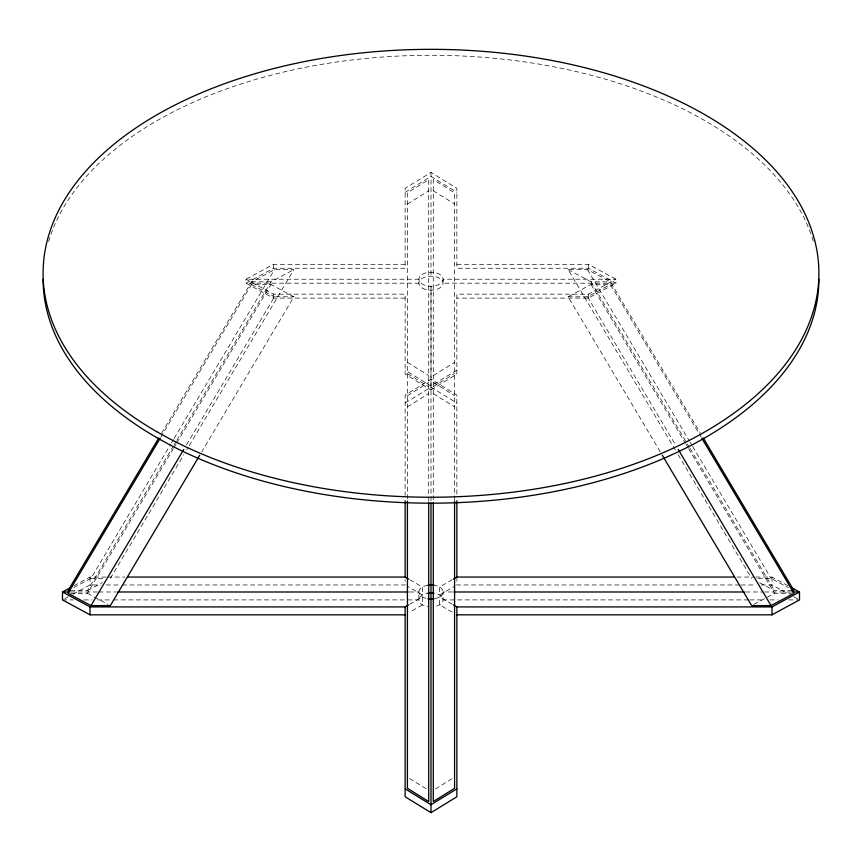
<?xml version="1.0" encoding="UTF-8"?>
<svg xmlns="http://www.w3.org/2000/svg" width="862" height="862" viewBox="0 0 862 862"><rect width="100%" height="100%" fill="white"/><g stroke="black" fill="none" stroke-linecap="round" stroke-linejoin="round"><path stroke-width="0.65" stroke-dasharray="4.31 3.23" d="M405.14 298.112L273.556 298.112L246.036 283.189L246.036 279.223L273.556 294.157L405.14 294.157L405.14 374.086L431 389.98L431 286.227L431 501.609M161.506 433.381L251.553 281.863L274.504 269.58L293.899 269.58L186.655 449.996M160.817 437.174L251.553 284.503L270.948 284.503L293.899 296.797L201.783 451.774M73.755 587.593L90.963 578.38L170.698 444.221M171.387 443.057L173.456 439.588M174.135 438.435L274.504 269.58M70.598 590.675L87.407 590.675L173.337 446.096M174.027 444.943L176.085 441.473M176.775 440.32L270.948 281.863L293.899 269.58M70.598 593.304L87.407 593.304L173.337 448.736M174.027 447.583L176.085 444.113M176.775 442.96L270.948 284.503M186.515 444.835L274.504 296.797L293.899 296.797M110.358 578.38L183.908 454.63M407.424 204.035L428.716 190.782M433.284 375.595L454.576 362.342M407.424 395.669L428.716 382.426M433.284 386.79L454.576 373.537M407.424 406.864L428.716 393.622M435.525 788.967L452.334 778.505M456.86 264.3L588.444 264.3L615.964 279.223L615.964 283.189L588.444 268.254L456.86 268.254L456.86 188.325L431 172.443L405.14 188.325L405.14 268.254L273.556 268.254L246.036 283.189L418.878 283.189L418.878 279.234L246.036 279.223L273.556 264.3L405.14 264.3M405.14 192.291L431 176.398L456.86 192.291M456.86 370.132L431 386.014L405.14 370.132M405.14 403.039L431 387.157L456.86 403.039M431 389.98L456.86 374.086L456.86 294.157L588.444 294.157L615.964 279.223L443.122 279.223A12.122 7.004 0 0 1 424.944 285.29A12.122 7.004 0 0 1 424.944 273.168A12.122 7.004 0 0 1 443.122 279.223L443.122 283.189L615.964 283.189L588.444 298.112L456.86 298.112M409.752 604.262L422.434 596.946L422.434 604.855L409.752 612.182M452.248 579.717L439.566 587.033L439.566 594.952L454.554 586.311M73.96 585.772L90.014 577.055L106.177 577.055M64.79 598.659L68.227 596.795M72.817 594.306L90.014 584.975L100.789 584.975M660.217 451.774L568.101 296.797L591.052 284.503L610.447 284.503L701.183 437.174M568.101 296.797L587.496 296.797L610.447 284.503M87.407 590.675L102.319 582.68M753.938 604.37L774.593 593.304L791.402 593.304M675.345 449.996L568.101 269.58L587.496 269.58L610.447 281.863L700.494 433.381M251.553 281.863L270.948 281.863M568.101 269.58L591.052 281.863L610.447 281.863M107.524 577.055L125.033 577.055M736.967 577.055L754.476 577.055M755.823 577.055L771.986 577.055L788.04 585.772M90.963 578.38L103.893 578.38M758.107 578.38L771.037 578.38L788.245 587.593M106.177 584.975L120.992 584.975M122.339 584.975L405.14 584.975L405.14 579.63M739.661 584.975L456.86 584.975L456.86 577.055M741.008 584.975L755.823 584.975M761.211 584.975L771.986 584.975L789.183 594.306M759.681 582.68L774.593 590.675L791.402 590.675M70.565 591.989L97.46 591.989M98.807 591.989L116.284 591.989M409.461 592L418.878 592A12.122 7.004 0 0 0 427.875 598.756M452.539 591.989L443.122 591.989L443.122 599.909A12.111 6.993 0 0 1 435.159 606.482M745.716 591.989L763.193 591.989M764.54 591.989L791.435 591.989M62.495 599.909L73.248 599.909M84.013 599.909L92.083 599.909M97.46 599.909L112.254 599.909M113.601 599.909L418.878 599.909A12.111 6.993 0 0 0 427.886 606.665M748.399 599.909L443.122 599.909A12.111 6.993 0 0 0 435.138 593.336M749.746 599.909L764.54 599.909M769.917 599.909L777.987 599.909M788.752 599.909L799.505 599.909M251.553 284.503L274.504 296.797M87.407 593.304L108.062 604.37M793.773 596.795L798.363 599.284M409.752 579.727L422.423 587.044L422.423 594.963L407.446 586.311M452.248 604.262L439.577 596.935A12.133 7.004 0 0 1 435.148 598.562M452.248 612.171L439.577 604.855L439.577 596.935A12.122 7.004 0 0 0 442.712 590.179A12.122 7.004 0 0 0 434.125 585.223M433.284 190.782L454.576 204.035M407.424 362.342L428.716 375.595M433.284 382.426L454.576 395.669M407.424 373.537L428.716 386.79M433.284 393.622L454.576 406.864M409.665 778.505L428.716 790.357M587.496 269.58L689.234 440.751M689.923 441.904L691.981 445.374M692.671 446.527L771.037 578.38M591.052 281.863L686.605 442.626M687.294 443.79L689.352 447.259M690.042 448.412L774.593 590.675M591.052 284.503L685.225 442.96M685.915 444.113L687.973 447.583M688.663 448.736L774.593 593.304M587.496 296.797L675.485 444.835M678.092 454.63L751.642 578.38M771.986 577.055L771.986 584.975M588.444 264.3L588.444 268.254M588.444 294.157L588.444 298.112M456.86 494.12L456.86 395.119L431 379.237L405.14 395.119L405.14 495.456M454.576 500.122L454.576 192.829L433.284 179.587L433.284 501.253M431 172.443L431 276.185M428.716 501.253L428.716 179.587L407.424 192.829L407.424 500.122M273.556 264.3L273.556 268.254M273.556 294.157L273.556 298.112M90.014 577.055L90.014 584.975M427.854 585.233A12.122 7.004 0 0 0 418.878 591.989L418.878 599.909A12.111 6.993 0 0 1 427.864 593.153M48.617 241.575A387.9 223.948 0 0 1 431 55.276A387.9 223.948 0 0 1 813.383 241.575M422.445 288.134A12.122 6.993 0 0 0 442.712 284.988A12.122 6.993 0 0 0 427.854 276.433A12.122 6.993 0 0 0 422.445 288.134"/><path stroke-width="1.29" d="M434.146 598.745A12.133 7.004 0 0 1 431.011 598.993L431 812.661L456.86 796.779L456.86 606.923L453.401 604.919M158.748 438.004L68.012 590.675L70.598 590.675M160.127 438.327L68.012 593.304L90.963 605.598L110.358 605.598L199.725 455.244M90.963 605.598L183.757 449.468M456.86 788.859L431 804.742L405.14 788.859M405.14 614.832L90.014 614.832L62.495 599.909L62.495 591.989L90.014 606.923L405.14 606.923L408.599 604.919M453.401 579.059L456.86 577.055L734.273 577.055M71.665 587.011L62.495 591.989L69.219 591.989M456.86 606.923L771.986 606.923L799.505 591.989L799.505 599.909L771.986 614.832L456.86 614.832M662.275 455.244L751.642 605.598L771.037 605.598L793.988 593.304L701.873 438.327M127.727 577.055L405.14 577.055L408.599 579.059M791.402 590.675L793.988 590.675L703.252 438.004M117.631 591.989L408.125 592M453.875 591.989L744.369 591.989M792.781 591.989L799.505 591.989L790.335 587.011M431 812.661L405.14 796.779L405.14 606.923M678.243 449.468L771.037 605.598M431 599.273L431 502.955M771.986 606.923L771.986 614.832M456.86 500.703L456.86 577.055M454.576 501.048L454.576 788.31L433.284 801.563L433.284 502.6M428.716 502.6L428.716 801.563L407.424 788.31L407.424 501.048M405.14 500.703L405.14 577.055M90.014 606.923L90.014 614.832M427.854 593.153A12.111 6.993 0 0 1 434.125 593.142M431.011 598.993A12.122 7.004 0 0 1 427.875 598.756M427.854 585.233A12.122 7.004 0 0 1 434.125 585.223M818.9 279.223A387.9 223.948 0 0 1 431 503.182A387.9 223.948 0 0 1 43.1 279.223M156.712 431.647A387.9 223.948 0 0 0 805.679 331.256A387.9 223.948 0 0 0 330.609 56.967A387.9 223.948 0 0 0 156.712 431.647"/></g></svg>
